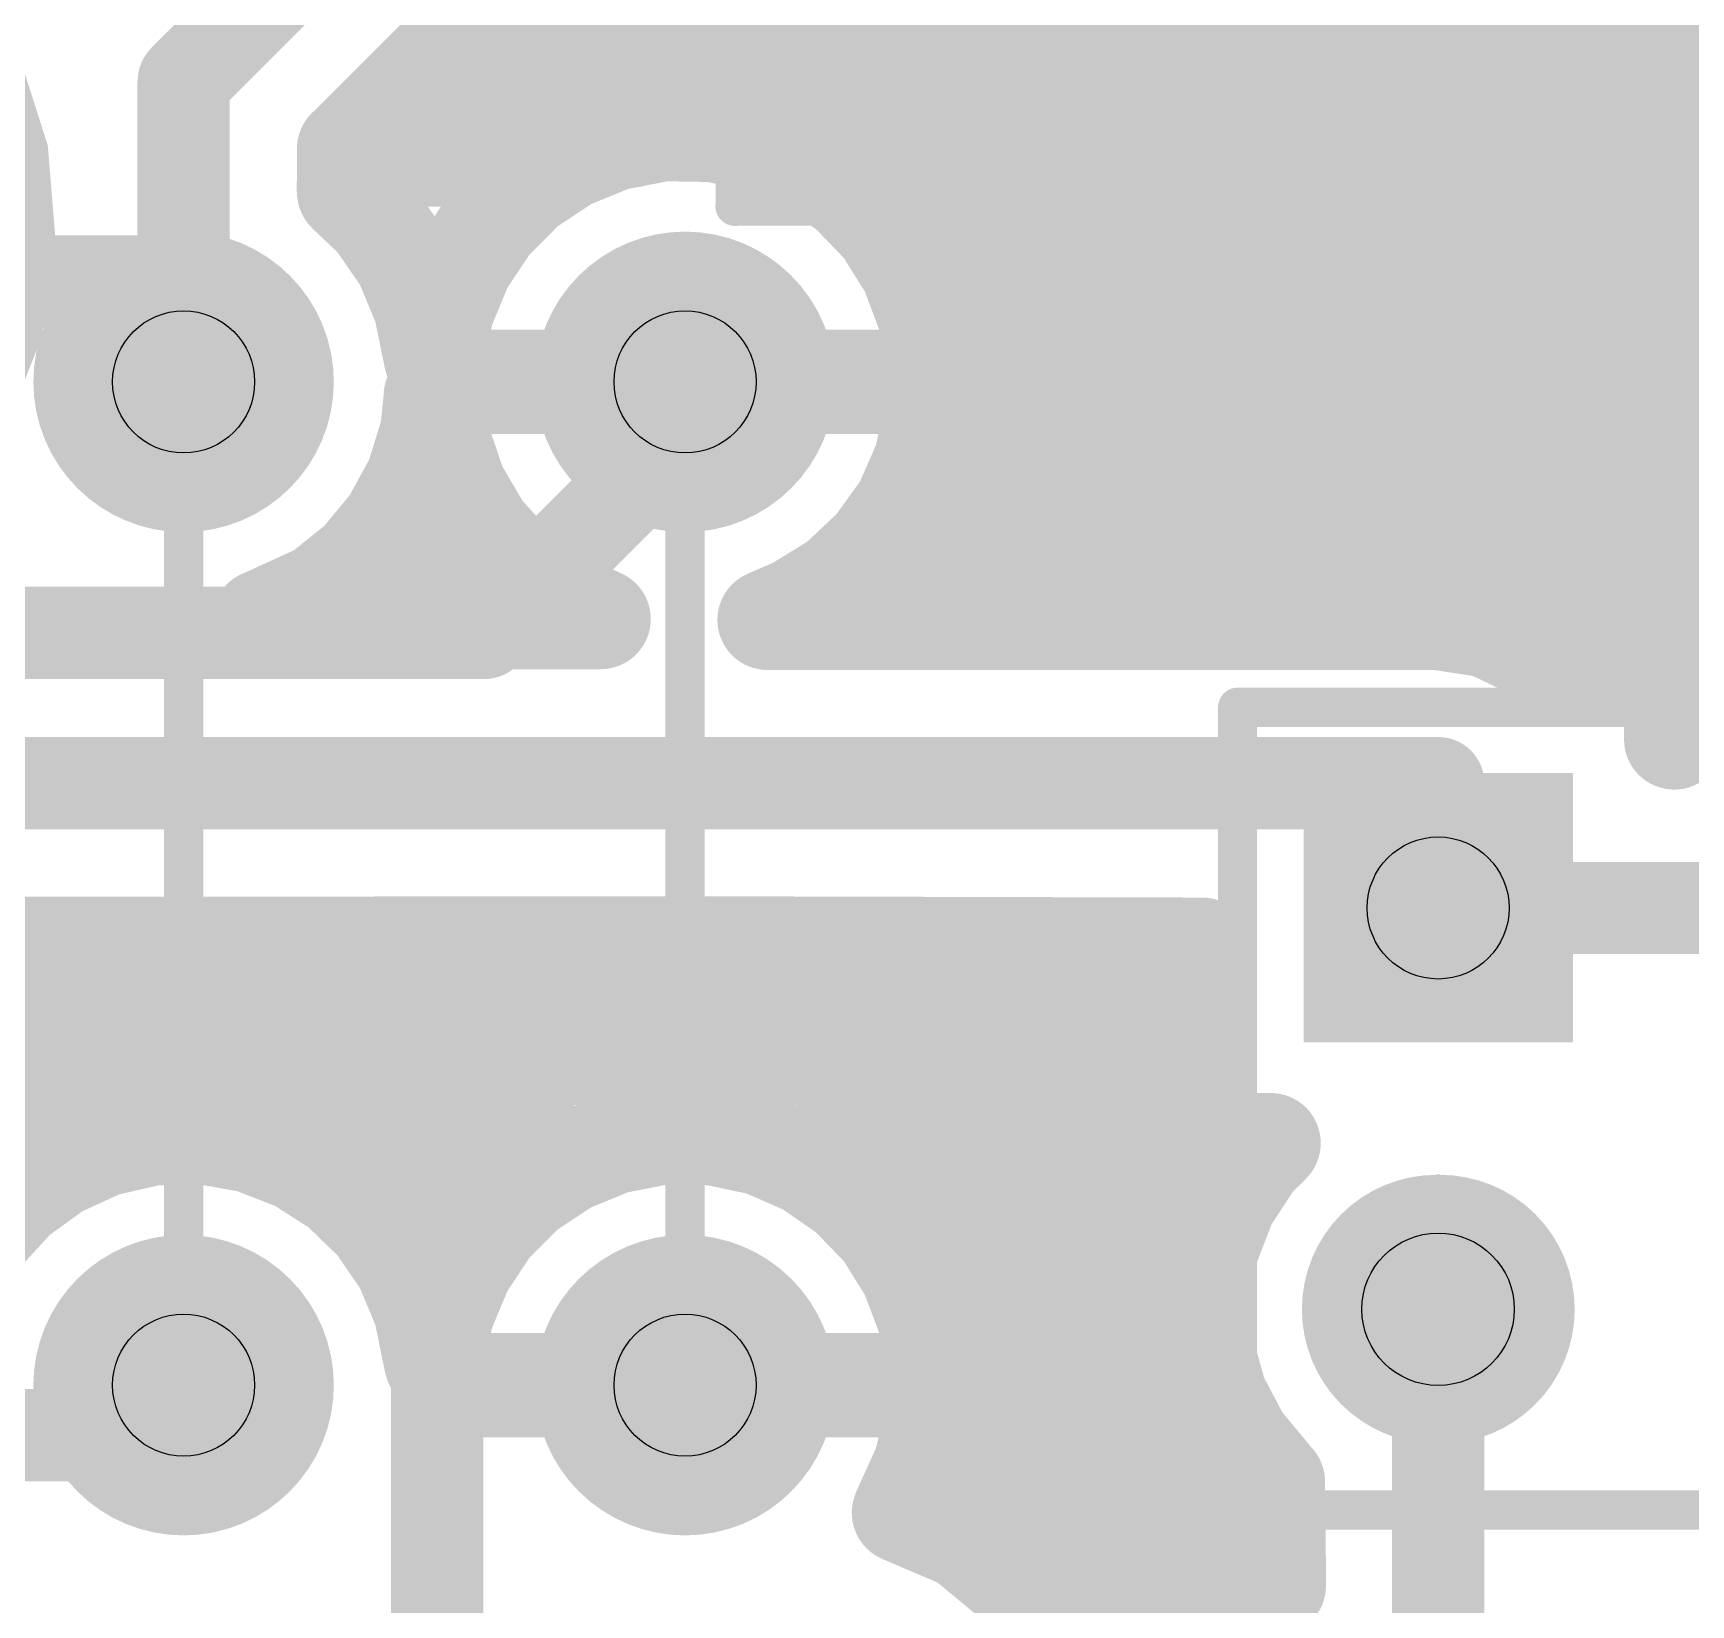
# Model space of a CAD drawing. Extents: x -0.29 to 2.65, y -0.09 to 2.49.
# Drawn here: x 1.25 to 1.6632, y 0.2827 to 0.6744 of the extents above; entities that cross this region are included whole.
import ezdxf

# ---------------------------------------------------------------- set-up
doc = ezdxf.new("R2010")
doc.units = 0
for name, color, linetype in [('Bottom', 6, 'CONTINUOUS'), ('Bottom_Mask', 10, 'CONTINUOUS'), ('Drill_Bottom', 8, 'CONTINUOUS'), ('Drill_Top', 7, 'CONTINUOUS'), ('Top', 5, 'CONTINUOUS'), ('Top_Mask', 3, 'CONTINUOUS'), ('Top_Silk', 2, 'CONTINUOUS')]:
    doc.layers.add(name, color=color, linetype=linetype)

msp = doc.modelspace()

# ---------------------------------------------------------------- linework, layer by layer
at = {"layer": 'Bottom', "linetype": 'CONTINUOUS'}
for points, const_width in [([(1.2875, 0.6625), (1.35, 0.725)], 0.023), ([(1.37, 0.6873), (1.3283, 0.6456)], 0.025), ([(1.3535, 0.6685), (1.9289, 0.6685)], 0.025), ([(1.2875, 0.6125), (1.2875, 0.6625)], 0.023), ([(1.3947, 0.6476), (1.407, 0.65)], 0.025), ([(1.407, 0.65), (1.4195, 0.6498)], 0.025), ([(1.4195, 0.6498), (1.4317, 0.6472)], 0.025), ([(1.3283, 0.6456), (1.3282, 0.6348)], 0.025), ([(1.3832, 0.6429), (1.3947, 0.6476)], 0.025), ([(1.4317, 0.6472), (1.4431, 0.6422)], 0.025), ([(1.3308, 0.6437), (1.3821, 0.6437)], 0.025), ([(1.3728, 0.636), (1.3832, 0.6429)], 0.025), ([(1.4429, 0.6437), (1.8735, 0.6437)], 0.025), ([(1.4431, 0.6422), (1.4533, 0.6351)], 0.025), ([(1.3282, 0.6348), (1.3354, 0.628)], 0.025), ([(1.364, 0.6272), (1.3728, 0.636)], 0.025), ([(1.4533, 0.6351), (1.462, 0.6261)], 0.025), ([(1.3354, 0.628), (1.3425, 0.6177)], 0.025), ([(1.3571, 0.6168), (1.364, 0.6272)], 0.025), ([(1.462, 0.6261), (1.4686, 0.6155)], 0.025), ([(1.3425, 0.6177), (1.3473, 0.6062)], 0.025), ([(1.3523, 0.6052), (1.3571, 0.6168)], 0.025), ([(1.4695, 0.6188), (1.8602, 0.6188)], 0.025), ([(1.2, 0.6125), (1.2875, 0.6125)], 0.023), ([(1.2875, 0.5875), (1.2875, 0.6125)], 0.023), ([(1.4686, 0.6155), (1.473, 0.6038)], 0.025), ([(1.3473, 0.6062), (1.35, 0.593)], 0.025), ([(1.35, 0.593), (1.3523, 0.6052)], 0.025), ([(1.473, 0.6038), (1.4751, 0.5915)], 0.025), ([(1.4751, 0.5915), (1.4748, 0.58)], 0.025), ([(1.4773, 0.5939), (1.8582, 0.5939)], 0.025), ([(1.3498, 0.5875), (1.4752, 0.5875)], 0.026), ([(1.3499, 0.584), (1.349, 0.5751)], 0.025), ([(1.4125, 0.575), (1.4125, 0.5875)], 0.023), ([(1.3515, 0.5731), (1.35, 0.5824)], 0.025), ([(1.4748, 0.58), (1.472, 0.5678)], 0.025), ([(1.349, 0.5751), (1.3453, 0.5632)], 0.025), ([(1.3555, 0.5613), (1.3515, 0.5731)], 0.025), ([(1.3625, 0.525), (1.4125, 0.575)], 0.023), ([(1.472, 0.5678), (1.467, 0.5564)], 0.025), ([(1.475, 0.5691), (1.8672, 0.5691)], 0.025), ([(1.3453, 0.5632), (1.3393, 0.5522)], 0.025), ([(1.3618, 0.5505), (1.3555, 0.5613)], 0.025), ([(1.467, 0.5564), (1.4597, 0.5463)], 0.025), ([(1.3393, 0.5522), (1.3313, 0.5426)], 0.025), ([(1.3702, 0.5412), (1.3618, 0.5505)], 0.025), ([(1.4597, 0.5463), (1.4506, 0.5377)], 0.025), ([(1.3313, 0.5426), (1.3216, 0.5348)], 0.025), ([(1.3355, 0.5442), (1.3645, 0.5442)], 0.025), ([(1.3801, 0.5338), (1.3702, 0.5412)], 0.025), ([(1.4605, 0.5442), (1.8973, 0.5442)], 0.025), ([(1.4506, 0.5377), (1.44, 0.5312)], 0.025), ([(1.3216, 0.5348), (1.3071, 0.5282)], 0.025), ([(1.3914, 0.5284), (1.3801, 0.5338)], 0.025), ([(1.44, 0.5312), (1.433, 0.5282)], 0.025), ([(1.3071, 0.5282), (1.3914, 0.5284)], 0.025), ([(1.433, 0.5282), (1.6002, 0.5282)], 0.025), ([(1.6002, 0.5282), (1.6126, 0.5263)], 0.025), ([(1.6126, 0.5263), (1.6228, 0.5214)], 0.025), ([(1.1875, 0.525), (1.3625, 0.525)], 0.023), ([(1.6228, 0.5214), (1.6301, 0.5152)], 0.025), ([(1.6281, 0.5193), (2.3102, 0.5193)], 0.025), ([(1.6301, 0.5152), (1.659, 0.5152)], 0.025), ([(1.659, 0.5152), (1.659, 0.4984)], 0.025), ([(1.6737, 0.5091), (1.6854, 0.5134)], 0.025), ([(1.6632, 0.5025), (1.6737, 0.5091)], 0.025), ([(1.659, 0.4984), (1.6632, 0.5025)], 0.025), ([(1.125, 0.4875), (1.6002, 0.4875)], 0.023), ([(1.6002, 0.4875), (1.6002, 0.4564)], 0.023), ([(1.7002, 0.4564), (1.6002, 0.4564)], 0.023), ([(1.6002, 0.4564), (1.6002, 0.4564)], 0.023), ([(1.4252, 0.4468), (1.1842, 0.4467)], 0.025), ([(1.5415, 0.4465), (1.4252, 0.4468)], 0.025), ([(1.5415, 0.3977), (1.5415, 0.4465)], 0.025), ([(1.1867, 0.4447), (1.5391, 0.4447)], 0.025), ([(1.0683, 0.4198), (1.5391, 0.4198)], 0.025), ([(1.325, 0.4125), (1.15, 0.4125)], 0.023), ([(1.3507, 0.3868), (1.325, 0.4125)], 0.023), ([(1.256, 0.3917), (1.2673, 0.3969)], 0.025), ([(1.2673, 0.3969), (1.2795, 0.3997)], 0.025), ([(1.2795, 0.3997), (1.292, 0.4001)], 0.025), ([(1.292, 0.4001), (1.3043, 0.3979)], 0.025), ([(1.3043, 0.3979), (1.3159, 0.3934)], 0.025), ([(1.3832, 0.3929), (1.3947, 0.3976)], 0.025), ([(1.3947, 0.3976), (1.407, 0.4)], 0.025), ([(1.407, 0.4), (1.4195, 0.3998)], 0.025), ([(1.4195, 0.3998), (1.4317, 0.3972)], 0.025), ([(1.4317, 0.3972), (1.4431, 0.3922)], 0.025), ([(1.5585, 0.3978), (1.5415, 0.3977)], 0.025), ([(1.5543, 0.3937), (1.5585, 0.3978)], 0.025), ([(1.0679, 0.395), (1.2598, 0.395)], 0.025), ([(1.3152, 0.395), (1.3848, 0.395)], 0.025), ([(1.3159, 0.3934), (1.3264, 0.3867)], 0.025), ([(1.3728, 0.386), (1.3832, 0.3929)], 0.025), ([(1.4402, 0.395), (1.5528, 0.395)], 0.025), ([(1.5475, 0.3833), (1.5543, 0.3937)], 0.025), ([(1.2459, 0.3844), (1.256, 0.3917)], 0.025), ([(1.4431, 0.3922), (1.4533, 0.3851)], 0.025), ([(1.2374, 0.3752), (1.2459, 0.3844)], 0.025), ([(1.3264, 0.3867), (1.3354, 0.378)], 0.025), ([(1.3507, 0.3375), (1.3507, 0.3868)], 0.023), ([(1.364, 0.3772), (1.3728, 0.386)], 0.025), ([(1.4533, 0.3851), (1.462, 0.3761)], 0.025), ([(1.543, 0.3716), (1.5475, 0.3833)], 0.025), ([(1.3354, 0.378), (1.3425, 0.3677)], 0.025), ([(1.3571, 0.3668), (1.364, 0.3772)], 0.025), ([(1.462, 0.3761), (1.4686, 0.3655)], 0.025), ([(1.3425, 0.3677), (1.3473, 0.3562)], 0.025), ([(1.3437, 0.3701), (1.3563, 0.3701)], 0.025), ([(1.4687, 0.3701), (1.5403, 0.3701)], 0.025), ([(1.5411, 0.3593), (1.543, 0.3716)], 0.025), ([(1.3523, 0.3552), (1.3571, 0.3668)], 0.025), ([(1.4686, 0.3655), (1.473, 0.3538)], 0.025), ([(1.3473, 0.3562), (1.35, 0.343)], 0.025), ([(1.5418, 0.3468), (1.5411, 0.3593)], 0.025), ([(1.6002, 0.3564), (1.6002, 0.2685)], 0.023), ([(1.35, 0.343), (1.3523, 0.3552)], 0.025), ([(1.473, 0.3538), (1.4751, 0.3415)], 0.025), ([(1.4773, 0.3452), (1.5395, 0.3452)], 0.025), ([(1.5451, 0.3348), (1.5418, 0.3468)], 0.025), ([(1.4751, 0.3415), (1.4748, 0.33)], 0.025), ([(1.2875, 0.325), (1.2875, 0.3375)], 0.023), ([(1.3498, 0.3375), (1.4752, 0.3375)], 0.026), ([(1.3507, 0.2189), (1.3507, 0.3375)], 0.023), ([(1.4125, 0.3375), (1.3507, 0.3375)], 0.023), ([(1.5509, 0.3238), (1.5451, 0.3348)], 0.025), ([(1.4748, 0.33), (1.472, 0.3178)], 0.025), ([(1.2125, 0.325), (1.2875, 0.325)], 0.023), ([(1.5595, 0.3134), (1.5509, 0.3238)], 0.025), ([(1.4754, 0.3204), (1.5508, 0.3204)], 0.025), ([(1.472, 0.3178), (1.4665, 0.3057)], 0.025), ([(1.5598, 0.2875), (1.5595, 0.3134)], 0.025), ([(1.4665, 0.3057), (1.482, 0.2991)], 0.025), ([(1.482, 0.2991), (1.4938, 0.2893)], 0.025), ([(1.489, 0.2955), (1.5571, 0.2955)], 0.025), ([(1.4938, 0.2893), (1.5, 0.2875)], 0.025), ([(1.5, 0.2875), (1.5598, 0.2875)], 0.025)]:
    msp.add_lwpolyline(points, dxfattribs=dict(at, const_width=const_width))
for points, const_width in [([(1.2818, 0.6625, 1), (1.2933, 0.6625, 1), (1.2818, 0.6625, 1)], 0.0115), ([(1.2818, 0.6625, 1), (1.2933, 0.6625, 1), (1.2818, 0.6625, 1)], 0.0115), ([(1.4007, 0.65, 1), (1.4132, 0.65, 1), (1.4007, 0.65, 1)], 0.0125), ([(1.4007, 0.65, 1), (1.4132, 0.65, 1), (1.4007, 0.65, 1)], 0.0125), ([(1.4132, 0.6498, 1), (1.4257, 0.6498, 1), (1.4132, 0.6498, 1)], 0.0125), ([(1.4132, 0.6498, 1), (1.4257, 0.6498, 1), (1.4132, 0.6498, 1)], 0.0125), ([(1.322, 0.6456, 1), (1.3345, 0.6456, 1), (1.322, 0.6456, 1)], 0.0125), ([(1.322, 0.6456, 1), (1.3345, 0.6456, 1), (1.322, 0.6456, 1)], 0.0125), ([(1.3885, 0.6476, 1), (1.401, 0.6476, 1), (1.3885, 0.6476, 1)], 0.0125), ([(1.3885, 0.6476, 1), (1.401, 0.6476, 1), (1.3885, 0.6476, 1)], 0.0125), ([(1.4254, 0.6472, 1), (1.4379, 0.6472, 1), (1.4254, 0.6472, 1)], 0.0125), ([(1.4254, 0.6472, 1), (1.4379, 0.6472, 1), (1.4254, 0.6472, 1)], 0.0125), ([(1.3769, 0.6429, 1), (1.3894, 0.6429, 1), (1.3769, 0.6429, 1)], 0.0125), ([(1.3769, 0.6429, 1), (1.3894, 0.6429, 1), (1.3769, 0.6429, 1)], 0.0125), ([(1.4369, 0.6422, 1), (1.4494, 0.6422, 1), (1.4369, 0.6422, 1)], 0.0125), ([(1.4369, 0.6422, 1), (1.4494, 0.6422, 1), (1.4369, 0.6422, 1)], 0.0125), ([(1.322, 0.6348, 1), (1.3345, 0.6348, 1), (1.322, 0.6348, 1)], 0.0125), ([(1.322, 0.6348, 1), (1.3345, 0.6348, 1), (1.322, 0.6348, 1)], 0.0125), ([(1.3665, 0.636, 1), (1.379, 0.636, 1), (1.3665, 0.636, 1)], 0.0125), ([(1.3665, 0.636, 1), (1.379, 0.636, 1), (1.3665, 0.636, 1)], 0.0125), ([(1.4471, 0.6351, 1), (1.4596, 0.6351, 1), (1.4471, 0.6351, 1)], 0.0125), ([(1.4471, 0.6351, 1), (1.4596, 0.6351, 1), (1.4471, 0.6351, 1)], 0.0125), ([(1.3291, 0.628, 1), (1.3416, 0.628, 1), (1.3291, 0.628, 1)], 0.0125), ([(1.3291, 0.628, 1), (1.3416, 0.628, 1), (1.3291, 0.628, 1)], 0.0125), ([(1.3577, 0.6272, 1), (1.3702, 0.6272, 1), (1.3577, 0.6272, 1)], 0.0125), ([(1.3577, 0.6272, 1), (1.3702, 0.6272, 1), (1.3577, 0.6272, 1)], 0.0125), ([(1.4557, 0.6261, 1), (1.4682, 0.6261, 1), (1.4557, 0.6261, 1)], 0.0125), ([(1.4557, 0.6261, 1), (1.4682, 0.6261, 1), (1.4557, 0.6261, 1)], 0.0125), ([(1.3362, 0.6177, 1), (1.3487, 0.6177, 1), (1.3362, 0.6177, 1)], 0.0125), ([(1.3362, 0.6177, 1), (1.3487, 0.6177, 1), (1.3362, 0.6177, 1)], 0.0125), ([(1.3508, 0.6168, 1), (1.3633, 0.6168, 1), (1.3508, 0.6168, 1)], 0.0125), ([(1.3508, 0.6168, 1), (1.3633, 0.6168, 1), (1.3508, 0.6168, 1)], 0.0125), ([(1.2818, 0.6125, 1), (1.2933, 0.6125, 1), (1.2818, 0.6125, 1)], 0.0115), ([(1.2818, 0.6125, 1), (1.2933, 0.6125, 1), (1.2818, 0.6125, 1)], 0.0115), ([(1.2818, 0.6125, 1), (1.2933, 0.6125, 1), (1.2818, 0.6125, 1)], 0.0115), ([(1.4624, 0.6155, 1), (1.4749, 0.6155, 1), (1.4624, 0.6155, 1)], 0.0125), ([(1.4624, 0.6155, 1), (1.4749, 0.6155, 1), (1.4624, 0.6155, 1)], 0.0125), ([(1.3042, 0.5875, 1), (1.2708, 0.5875, 1), (1.3042, 0.5875, 1)], 0.0335), ([(1.4292, 0.5875, 1), (1.3958, 0.5875, 1), (1.4292, 0.5875, 1)], 0.0335), ([(1.3411, 0.6062, 1), (1.3536, 0.6062, 1), (1.3411, 0.6062, 1)], 0.0125), ([(1.3411, 0.6062, 1), (1.3536, 0.6062, 1), (1.3411, 0.6062, 1)], 0.0125), ([(1.3461, 0.6052, 1), (1.3586, 0.6052, 1), (1.3461, 0.6052, 1)], 0.0125), ([(1.3461, 0.6052, 1), (1.3586, 0.6052, 1), (1.3461, 0.6052, 1)], 0.0125), ([(1.4668, 0.6038, 1), (1.4793, 0.6038, 1), (1.4668, 0.6038, 1)], 0.0125), ([(1.4668, 0.6038, 1), (1.4793, 0.6038, 1), (1.4668, 0.6038, 1)], 0.0125), ([(1.3438, 0.593, 1), (1.3563, 0.593, 1), (1.3438, 0.593, 1)], 0.0125), ([(1.3438, 0.593, 1), (1.3563, 0.593, 1), (1.3438, 0.593, 1)], 0.0125), ([(1.4688, 0.5915, 1), (1.4813, 0.5915, 1), (1.4688, 0.5915, 1)], 0.0125), ([(1.4688, 0.5915, 1), (1.4813, 0.5915, 1), (1.4688, 0.5915, 1)], 0.0125), ([(1.2818, 0.5875, 1), (1.2933, 0.5875, 1), (1.2818, 0.5875, 1)], 0.0115), ([(1.3436, 0.584, 1), (1.3561, 0.584, 1), (1.3436, 0.584, 1)], 0.0125), ([(1.4068, 0.5875, 1), (1.4183, 0.5875, 1), (1.4068, 0.5875, 1)], 0.0115), ([(1.3438, 0.5824, 1), (1.3563, 0.5824, 1), (1.3438, 0.5824, 1)], 0.0125), ([(1.4685, 0.58, 1), (1.481, 0.58, 1), (1.4685, 0.58, 1)], 0.0125), ([(1.4685, 0.58, 1), (1.481, 0.58, 1), (1.4685, 0.58, 1)], 0.0125), ([(1.3427, 0.5751, 1), (1.3552, 0.5751, 1), (1.3427, 0.5751, 1)], 0.0125), ([(1.3427, 0.5751, 1), (1.3552, 0.5751, 1), (1.3427, 0.5751, 1)], 0.0125), ([(1.3452, 0.5731, 1), (1.3577, 0.5731, 1), (1.3452, 0.5731, 1)], 0.0125), ([(1.3452, 0.5731, 1), (1.3577, 0.5731, 1), (1.3452, 0.5731, 1)], 0.0125), ([(1.4068, 0.575, 1), (1.4183, 0.575, 1), (1.4068, 0.575, 1)], 0.0115), ([(1.4068, 0.575, 1), (1.4183, 0.575, 1), (1.4068, 0.575, 1)], 0.0115), ([(1.4658, 0.5678, 1), (1.4783, 0.5678, 1), (1.4658, 0.5678, 1)], 0.0125), ([(1.4658, 0.5678, 1), (1.4783, 0.5678, 1), (1.4658, 0.5678, 1)], 0.0125), ([(1.339, 0.5632, 1), (1.3515, 0.5632, 1), (1.339, 0.5632, 1)], 0.0125), ([(1.339, 0.5632, 1), (1.3515, 0.5632, 1), (1.339, 0.5632, 1)], 0.0125), ([(1.3493, 0.5613, 1), (1.3618, 0.5613, 1), (1.3493, 0.5613, 1)], 0.0125), ([(1.3493, 0.5613, 1), (1.3618, 0.5613, 1), (1.3493, 0.5613, 1)], 0.0125), ([(1.4607, 0.5564, 1), (1.4732, 0.5564, 1), (1.4607, 0.5564, 1)], 0.0125), ([(1.4607, 0.5564, 1), (1.4732, 0.5564, 1), (1.4607, 0.5564, 1)], 0.0125), ([(1.3331, 0.5522, 1), (1.3456, 0.5522, 1), (1.3331, 0.5522, 1)], 0.0125), ([(1.3331, 0.5522, 1), (1.3456, 0.5522, 1), (1.3331, 0.5522, 1)], 0.0125), ([(1.3556, 0.5505, 1), (1.3681, 0.5505, 1), (1.3556, 0.5505, 1)], 0.0125), ([(1.3556, 0.5505, 1), (1.3681, 0.5505, 1), (1.3556, 0.5505, 1)], 0.0125), ([(1.4535, 0.5463, 1), (1.466, 0.5463, 1), (1.4535, 0.5463, 1)], 0.0125), ([(1.4535, 0.5463, 1), (1.466, 0.5463, 1), (1.4535, 0.5463, 1)], 0.0125), ([(1.3251, 0.5426, 1), (1.3376, 0.5426, 1), (1.3251, 0.5426, 1)], 0.0125), ([(1.3251, 0.5426, 1), (1.3376, 0.5426, 1), (1.3251, 0.5426, 1)], 0.0125), ([(1.3639, 0.5412, 1), (1.3764, 0.5412, 1), (1.3639, 0.5412, 1)], 0.0125), ([(1.3639, 0.5412, 1), (1.3764, 0.5412, 1), (1.3639, 0.5412, 1)], 0.0125), ([(1.4444, 0.5377, 1), (1.4569, 0.5377, 1), (1.4444, 0.5377, 1)], 0.0125), ([(1.4444, 0.5377, 1), (1.4569, 0.5377, 1), (1.4444, 0.5377, 1)], 0.0125), ([(1.3153, 0.5348, 1), (1.3278, 0.5348, 1), (1.3153, 0.5348, 1)], 0.0125), ([(1.3153, 0.5348, 1), (1.3278, 0.5348, 1), (1.3153, 0.5348, 1)], 0.0125), ([(1.3739, 0.5338, 1), (1.3864, 0.5338, 1), (1.3739, 0.5338, 1)], 0.0125), ([(1.3739, 0.5338, 1), (1.3864, 0.5338, 1), (1.3739, 0.5338, 1)], 0.0125), ([(1.4338, 0.5312, 1), (1.4463, 0.5312, 1), (1.4338, 0.5312, 1)], 0.0125), ([(1.4338, 0.5312, 1), (1.4463, 0.5312, 1), (1.4338, 0.5312, 1)], 0.0125), ([(1.3008, 0.5282, 1), (1.3133, 0.5282, 1), (1.3008, 0.5282, 1)], 0.0125), ([(1.3008, 0.5282, 1), (1.3133, 0.5282, 1), (1.3008, 0.5282, 1)], 0.0125), ([(1.3852, 0.5284, 1), (1.3977, 0.5284, 1), (1.3852, 0.5284, 1)], 0.0125), ([(1.3852, 0.5284, 1), (1.3977, 0.5284, 1), (1.3852, 0.5284, 1)], 0.0125), ([(1.4268, 0.5282, 1), (1.4393, 0.5282, 1), (1.4268, 0.5282, 1)], 0.0125), ([(1.4268, 0.5282, 1), (1.4393, 0.5282, 1), (1.4268, 0.5282, 1)], 0.0125), ([(1.594, 0.5282, 1), (1.6065, 0.5282, 1), (1.594, 0.5282, 1)], 0.0125), ([(1.594, 0.5282, 1), (1.6065, 0.5282, 1), (1.594, 0.5282, 1)], 0.0125), ([(1.6063, 0.5263, 1), (1.6188, 0.5263, 1), (1.6063, 0.5263, 1)], 0.0125), ([(1.6063, 0.5263, 1), (1.6188, 0.5263, 1), (1.6063, 0.5263, 1)], 0.0125), ([(1.3567, 0.525, 1), (1.3683, 0.525, 1), (1.3567, 0.525, 1)], 0.0115), ([(1.3567, 0.525, 1), (1.3683, 0.525, 1), (1.3567, 0.525, 1)], 0.0115), ([(1.6165, 0.5214, 1), (1.629, 0.5214, 1), (1.6165, 0.5214, 1)], 0.0125), ([(1.6165, 0.5214, 1), (1.629, 0.5214, 1), (1.6165, 0.5214, 1)], 0.0125), ([(1.6239, 0.5152, 1), (1.6364, 0.5152, 1), (1.6239, 0.5152, 1)], 0.0125), ([(1.6239, 0.5152, 1), (1.6364, 0.5152, 1), (1.6239, 0.5152, 1)], 0.0125), ([(1.6528, 0.5152, 1), (1.6653, 0.5152, 1), (1.6528, 0.5152, 1)], 0.0125), ([(1.6528, 0.5152, 1), (1.6653, 0.5152, 1), (1.6528, 0.5152, 1)], 0.0125), ([(1.6675, 0.5091, 1), (1.68, 0.5091, 1), (1.6675, 0.5091, 1)], 0.0125), ([(1.6675, 0.5091, 1), (1.68, 0.5091, 1), (1.6675, 0.5091, 1)], 0.0125), ([(1.657, 0.5025, 1), (1.6695, 0.5025, 1), (1.657, 0.5025, 1)], 0.0125), ([(1.657, 0.5025, 1), (1.6695, 0.5025, 1), (1.657, 0.5025, 1)], 0.0125), ([(1.6528, 0.4984, 1), (1.6653, 0.4984, 1), (1.6528, 0.4984, 1)], 0.0125), ([(1.6528, 0.4984, 1), (1.6653, 0.4984, 1), (1.6528, 0.4984, 1)], 0.0125), ([(1.5945, 0.4875, 1), (1.606, 0.4875, 1), (1.5945, 0.4875, 1)], 0.0115), ([(1.5945, 0.4875, 1), (1.606, 0.4875, 1), (1.5945, 0.4875, 1)], 0.0115), ([(1.5945, 0.4564, 1), (1.606, 0.4564, 1), (1.5945, 0.4564, 1)], 0.0115), ([(1.5945, 0.4564, 1), (1.606, 0.4564, 1), (1.5945, 0.4564, 1)], 0.0115), ([(1.5945, 0.4564, 1), (1.606, 0.4564, 1), (1.5945, 0.4564, 1)], 0.0115), ([(1.419, 0.4468, 1), (1.4315, 0.4468, 1), (1.419, 0.4468, 1)], 0.0125), ([(1.419, 0.4468, 1), (1.4315, 0.4468, 1), (1.419, 0.4468, 1)], 0.0125), ([(1.5352, 0.4465, 1), (1.5477, 0.4465, 1), (1.5352, 0.4465, 1)], 0.0125), ([(1.5352, 0.4465, 1), (1.5477, 0.4465, 1), (1.5352, 0.4465, 1)], 0.0125), ([(1.3193, 0.4125, 1), (1.3308, 0.4125, 1), (1.3193, 0.4125, 1)], 0.0115), ([(1.3193, 0.4125, 1), (1.3308, 0.4125, 1), (1.3193, 0.4125, 1)], 0.0115), ([(1.2611, 0.3969, 1), (1.2736, 0.3969, 1), (1.2611, 0.3969, 1)], 0.0125), ([(1.2611, 0.3969, 1), (1.2736, 0.3969, 1), (1.2611, 0.3969, 1)], 0.0125), ([(1.2732, 0.3997, 1), (1.2857, 0.3997, 1), (1.2732, 0.3997, 1)], 0.0125), ([(1.2732, 0.3997, 1), (1.2857, 0.3997, 1), (1.2732, 0.3997, 1)], 0.0125), ([(1.2857, 0.4001, 1), (1.2982, 0.4001, 1), (1.2857, 0.4001, 1)], 0.0125), ([(1.2857, 0.4001, 1), (1.2982, 0.4001, 1), (1.2857, 0.4001, 1)], 0.0125), ([(1.298, 0.3979, 1), (1.3105, 0.3979, 1), (1.298, 0.3979, 1)], 0.0125), ([(1.298, 0.3979, 1), (1.3105, 0.3979, 1), (1.298, 0.3979, 1)], 0.0125), ([(1.3885, 0.3976, 1), (1.401, 0.3976, 1), (1.3885, 0.3976, 1)], 0.0125), ([(1.3885, 0.3976, 1), (1.401, 0.3976, 1), (1.3885, 0.3976, 1)], 0.0125), ([(1.4007, 0.4, 1), (1.4132, 0.4, 1), (1.4007, 0.4, 1)], 0.0125), ([(1.4007, 0.4, 1), (1.4132, 0.4, 1), (1.4007, 0.4, 1)], 0.0125), ([(1.4132, 0.3998, 1), (1.4257, 0.3998, 1), (1.4132, 0.3998, 1)], 0.0125), ([(1.4132, 0.3998, 1), (1.4257, 0.3998, 1), (1.4132, 0.3998, 1)], 0.0125), ([(1.4254, 0.3972, 1), (1.4379, 0.3972, 1), (1.4254, 0.3972, 1)], 0.0125), ([(1.4254, 0.3972, 1), (1.4379, 0.3972, 1), (1.4254, 0.3972, 1)], 0.0125), ([(1.5352, 0.3977, 1), (1.5477, 0.3977, 1), (1.5352, 0.3977, 1)], 0.0125), ([(1.5352, 0.3977, 1), (1.5477, 0.3977, 1), (1.5352, 0.3977, 1)], 0.0125), ([(1.5522, 0.3978, 1), (1.5647, 0.3978, 1), (1.5522, 0.3978, 1)], 0.0125), ([(1.5522, 0.3978, 1), (1.5647, 0.3978, 1), (1.5522, 0.3978, 1)], 0.0125), ([(1.3097, 0.3934, 1), (1.3222, 0.3934, 1), (1.3097, 0.3934, 1)], 0.0125), ([(1.3097, 0.3934, 1), (1.3222, 0.3934, 1), (1.3097, 0.3934, 1)], 0.0125), ([(1.3769, 0.3929, 1), (1.3894, 0.3929, 1), (1.3769, 0.3929, 1)], 0.0125), ([(1.3769, 0.3929, 1), (1.3894, 0.3929, 1), (1.3769, 0.3929, 1)], 0.0125), ([(1.5481, 0.3937, 1), (1.5606, 0.3937, 1), (1.5481, 0.3937, 1)], 0.0125), ([(1.5481, 0.3937, 1), (1.5606, 0.3937, 1), (1.5481, 0.3937, 1)], 0.0125), ([(1.2497, 0.3917, 1), (1.2622, 0.3917, 1), (1.2497, 0.3917, 1)], 0.0125), ([(1.2497, 0.3917, 1), (1.2622, 0.3917, 1), (1.2497, 0.3917, 1)], 0.0125), ([(1.4369, 0.3922, 1), (1.4494, 0.3922, 1), (1.4369, 0.3922, 1)], 0.0125), ([(1.4369, 0.3922, 1), (1.4494, 0.3922, 1), (1.4369, 0.3922, 1)], 0.0125), ([(1.2396, 0.3844, 1), (1.2521, 0.3844, 1), (1.2396, 0.3844, 1)], 0.0125), ([(1.2396, 0.3844, 1), (1.2521, 0.3844, 1), (1.2396, 0.3844, 1)], 0.0125), ([(1.3202, 0.3867, 1), (1.3327, 0.3867, 1), (1.3202, 0.3867, 1)], 0.0125), ([(1.3202, 0.3867, 1), (1.3327, 0.3867, 1), (1.3202, 0.3867, 1)], 0.0125), ([(1.3449, 0.3868, 1), (1.3564, 0.3868, 1), (1.3449, 0.3868, 1)], 0.0115), ([(1.3449, 0.3868, 1), (1.3564, 0.3868, 1), (1.3449, 0.3868, 1)], 0.0115), ([(1.3665, 0.386, 1), (1.379, 0.386, 1), (1.3665, 0.386, 1)], 0.0125), ([(1.3665, 0.386, 1), (1.379, 0.386, 1), (1.3665, 0.386, 1)], 0.0125), ([(1.4471, 0.3851, 1), (1.4596, 0.3851, 1), (1.4471, 0.3851, 1)], 0.0125), ([(1.4471, 0.3851, 1), (1.4596, 0.3851, 1), (1.4471, 0.3851, 1)], 0.0125), ([(1.5412, 0.3833, 1), (1.5537, 0.3833, 1), (1.5412, 0.3833, 1)], 0.0125), ([(1.5412, 0.3833, 1), (1.5537, 0.3833, 1), (1.5412, 0.3833, 1)], 0.0125), ([(1.3291, 0.378, 1), (1.3416, 0.378, 1), (1.3291, 0.378, 1)], 0.0125), ([(1.3291, 0.378, 1), (1.3416, 0.378, 1), (1.3291, 0.378, 1)], 0.0125), ([(1.3577, 0.3772, 1), (1.3702, 0.3772, 1), (1.3577, 0.3772, 1)], 0.0125), ([(1.3577, 0.3772, 1), (1.3702, 0.3772, 1), (1.3577, 0.3772, 1)], 0.0125), ([(1.4557, 0.3761, 1), (1.4682, 0.3761, 1), (1.4557, 0.3761, 1)], 0.0125), ([(1.4557, 0.3761, 1), (1.4682, 0.3761, 1), (1.4557, 0.3761, 1)], 0.0125), ([(1.6145, 0.3564, 1), (1.585, 0.3564, 1), (1.6145, 0.3564, 1)], 0.0295), ([(1.6155, 0.3564, 1), (1.586, 0.3564, 1), (1.6155, 0.3564, 1)], 0.0295), ([(1.3362, 0.3677, 1), (1.3487, 0.3677, 1), (1.3362, 0.3677, 1)], 0.0125), ([(1.3362, 0.3677, 1), (1.3487, 0.3677, 1), (1.3362, 0.3677, 1)], 0.0125), ([(1.5367, 0.3716, 1), (1.5492, 0.3716, 1), (1.5367, 0.3716, 1)], 0.0125), ([(1.5367, 0.3716, 1), (1.5492, 0.3716, 1), (1.5367, 0.3716, 1)], 0.0125), ([(1.3508, 0.3668, 1), (1.3633, 0.3668, 1), (1.3508, 0.3668, 1)], 0.0125), ([(1.3508, 0.3668, 1), (1.3633, 0.3668, 1), (1.3508, 0.3668, 1)], 0.0125), ([(1.4624, 0.3655, 1), (1.4749, 0.3655, 1), (1.4624, 0.3655, 1)], 0.0125), ([(1.4624, 0.3655, 1), (1.4749, 0.3655, 1), (1.4624, 0.3655, 1)], 0.0125), ([(1.3042, 0.3375, 1), (1.2708, 0.3375, 1), (1.3042, 0.3375, 1)], 0.0335), ([(1.3411, 0.3562, 1), (1.3536, 0.3562, 1), (1.3411, 0.3562, 1)], 0.0125), ([(1.3411, 0.3562, 1), (1.3536, 0.3562, 1), (1.3411, 0.3562, 1)], 0.0125), ([(1.4292, 0.3375, 1), (1.3958, 0.3375, 1), (1.4292, 0.3375, 1)], 0.0335), ([(1.5348, 0.3593, 1), (1.5473, 0.3593, 1), (1.5348, 0.3593, 1)], 0.0125), ([(1.5348, 0.3593, 1), (1.5473, 0.3593, 1), (1.5348, 0.3593, 1)], 0.0125), ([(1.5945, 0.3564, 1), (1.606, 0.3564, 1), (1.5945, 0.3564, 1)], 0.0115), ([(1.3461, 0.3552, 1), (1.3586, 0.3552, 1), (1.3461, 0.3552, 1)], 0.0125), ([(1.3461, 0.3552, 1), (1.3586, 0.3552, 1), (1.3461, 0.3552, 1)], 0.0125), ([(1.4668, 0.3538, 1), (1.4793, 0.3538, 1), (1.4668, 0.3538, 1)], 0.0125), ([(1.4668, 0.3538, 1), (1.4793, 0.3538, 1), (1.4668, 0.3538, 1)], 0.0125), ([(1.3438, 0.343, 1), (1.3563, 0.343, 1), (1.3438, 0.343, 1)], 0.0125), ([(1.3438, 0.343, 1), (1.3563, 0.343, 1), (1.3438, 0.343, 1)], 0.0125), ([(1.5355, 0.3468, 1), (1.548, 0.3468, 1), (1.5355, 0.3468, 1)], 0.0125), ([(1.5355, 0.3468, 1), (1.548, 0.3468, 1), (1.5355, 0.3468, 1)], 0.0125), ([(1.4688, 0.3415, 1), (1.4813, 0.3415, 1), (1.4688, 0.3415, 1)], 0.0125), ([(1.4688, 0.3415, 1), (1.4813, 0.3415, 1), (1.4688, 0.3415, 1)], 0.0125), ([(1.2818, 0.3375, 1), (1.2933, 0.3375, 1), (1.2818, 0.3375, 1)], 0.0115), ([(1.3449, 0.3375, 1), (1.3564, 0.3375, 1), (1.3449, 0.3375, 1)], 0.0115), ([(1.3449, 0.3375, 1), (1.3564, 0.3375, 1), (1.3449, 0.3375, 1)], 0.0115), ([(1.3449, 0.3375, 1), (1.3564, 0.3375, 1), (1.3449, 0.3375, 1)], 0.0115), ([(1.4068, 0.3375, 1), (1.4183, 0.3375, 1), (1.4068, 0.3375, 1)], 0.0115), ([(1.5389, 0.3348, 1), (1.5514, 0.3348, 1), (1.5389, 0.3348, 1)], 0.0125), ([(1.5389, 0.3348, 1), (1.5514, 0.3348, 1), (1.5389, 0.3348, 1)], 0.0125), ([(1.4685, 0.33, 1), (1.481, 0.33, 1), (1.4685, 0.33, 1)], 0.0125), ([(1.4685, 0.33, 1), (1.481, 0.33, 1), (1.4685, 0.33, 1)], 0.0125), ([(1.2818, 0.325, 1), (1.2933, 0.325, 1), (1.2818, 0.325, 1)], 0.0115), ([(1.2818, 0.325, 1), (1.2933, 0.325, 1), (1.2818, 0.325, 1)], 0.0115), ([(1.5447, 0.3238, 1), (1.5572, 0.3238, 1), (1.5447, 0.3238, 1)], 0.0125), ([(1.5447, 0.3238, 1), (1.5572, 0.3238, 1), (1.5447, 0.3238, 1)], 0.0125), ([(1.4658, 0.3178, 1), (1.4783, 0.3178, 1), (1.4658, 0.3178, 1)], 0.0125), ([(1.4658, 0.3178, 1), (1.4783, 0.3178, 1), (1.4658, 0.3178, 1)], 0.0125), ([(1.5533, 0.3134, 1), (1.5658, 0.3134, 1), (1.5533, 0.3134, 1)], 0.0125), ([(1.5533, 0.3134, 1), (1.5658, 0.3134, 1), (1.5533, 0.3134, 1)], 0.0125), ([(1.4603, 0.3057, 1), (1.4728, 0.3057, 1), (1.4603, 0.3057, 1)], 0.0125), ([(1.4603, 0.3057, 1), (1.4728, 0.3057, 1), (1.4603, 0.3057, 1)], 0.0125), ([(1.4757, 0.2991, 1), (1.4882, 0.2991, 1), (1.4757, 0.2991, 1)], 0.0125), ([(1.4757, 0.2991, 1), (1.4882, 0.2991, 1), (1.4757, 0.2991, 1)], 0.0125), ([(1.4875, 0.2893, 1), (1.5, 0.2893, 1), (1.4875, 0.2893, 1)], 0.0125), ([(1.4875, 0.2893, 1), (1.5, 0.2893, 1), (1.4875, 0.2893, 1)], 0.0125), ([(1.4938, 0.2875, 1), (1.5063, 0.2875, 1), (1.4938, 0.2875, 1)], 0.0125), ([(1.4938, 0.2875, 1), (1.5063, 0.2875, 1), (1.4938, 0.2875, 1)], 0.0125), ([(1.5535, 0.2875, 1), (1.566, 0.2875, 1), (1.5535, 0.2875, 1)], 0.0125), ([(1.5535, 0.2875, 1), (1.566, 0.2875, 1), (1.5535, 0.2875, 1)], 0.0125)]:
    msp.add_lwpolyline(points, format="xyb", dxfattribs=dict(at, const_width=const_width))
at = {"layer": 'Bottom'}
for points in [[(1.5707, 0.486), (1.6298, 0.486), (1.5707, 0.4269), (1.6298, 0.4269)], [(1.5998, 0.386), (1.6007, 0.386), (1.5998, 0.3269), (1.6007, 0.3269)]]:
    msp.add_solid(points, dxfattribs=at)
at = {"layer": 'Bottom_Mask', "linetype": 'CONTINUOUS'}
for points, const_width in [([(1.3062, 0.5875, 1), (1.2688, 0.5875, 1), (1.3062, 0.5875, 1)], 0.0375), ([(1.2688, 0.5875, 1), (1.3062, 0.5875, 1), (1.2688, 0.5875, 1)], 0.0375), ([(1.4312, 0.5875, 1), (1.3938, 0.5875, 1), (1.4312, 0.5875, 1)], 0.0375), ([(1.3938, 0.5875, 1), (1.4312, 0.5875, 1), (1.3938, 0.5875, 1)], 0.0375), ([(1.6165, 0.3564, 1), (1.583, 0.3564, 1), (1.6165, 0.3564, 1)], 0.0335), ([(1.584, 0.3564, 1), (1.6175, 0.3564, 1), (1.584, 0.3564, 1)], 0.0335), ([(1.3062, 0.3375, 1), (1.2688, 0.3375, 1), (1.3062, 0.3375, 1)], 0.0375), ([(1.2688, 0.3375, 1), (1.3062, 0.3375, 1), (1.2688, 0.3375, 1)], 0.0375), ([(1.4312, 0.3375, 1), (1.3938, 0.3375, 1), (1.4312, 0.3375, 1)], 0.0375), ([(1.3938, 0.3375, 1), (1.4312, 0.3375, 1), (1.3938, 0.3375, 1)], 0.0375)]:
    msp.add_lwpolyline(points, format="xyb", dxfattribs=dict(at, const_width=const_width))
at = {"layer": 'Bottom_Mask'}
for points in [[(1.5667, 0.49), (1.6338, 0.49), (1.5667, 0.4229), (1.6338, 0.4229)], [(1.5998, 0.39), (1.6007, 0.39), (1.5998, 0.3229), (1.6007, 0.3229)]]:
    msp.add_solid(points, dxfattribs=at)
at = {"layer": 'Drill_Bottom'}
for centre, radius in [((1.2875, 0.5875), 0.0177), ((1.4125, 0.5875), 0.0177), ((1.6002, 0.4564), 0.0177), ((1.6002, 0.3564), 0.019), ((1.2875, 0.3375), 0.0177), ((1.4125, 0.3375), 0.0177)]:
    msp.add_circle(centre, radius, dxfattribs=at)
at = {"layer": 'Drill_Top'}
for centre, radius in [((1.2875, 0.5875), 0.0177), ((1.4125, 0.5875), 0.0177), ((1.6002, 0.4564), 0.0177), ((1.6002, 0.3564), 0.019), ((1.2875, 0.3375), 0.0177), ((1.4125, 0.3375), 0.0177)]:
    msp.add_circle(centre, radius, dxfattribs=at)
at = {"layer": 'Top', "linetype": 'CONTINUOUS'}
for points, const_width in [([(1.3042, 0.5875, 1), (1.2708, 0.5875, 1), (1.3042, 0.5875, 1)], 0.0335), ([(1.4292, 0.5875, 1), (1.3958, 0.5875, 1), (1.4292, 0.5875, 1)], 0.0335), ([(1.6145, 0.3564, 1), (1.585, 0.3564, 1), (1.6145, 0.3564, 1)], 0.0295), ([(1.6155, 0.3564, 1), (1.586, 0.3564, 1), (1.6155, 0.3564, 1)], 0.0295), ([(1.3042, 0.3375, 1), (1.2708, 0.3375, 1), (1.3042, 0.3375, 1)], 0.0335), ([(1.4292, 0.3375, 1), (1.3958, 0.3375, 1), (1.4292, 0.3375, 1)], 0.0335)]:
    msp.add_lwpolyline(points, format="xyb", dxfattribs=dict(at, const_width=const_width))
at = {"layer": 'Top'}
for points in [[(1.5707, 0.486), (1.6298, 0.486), (1.5707, 0.4269), (1.6298, 0.4269)], [(1.5998, 0.386), (1.6007, 0.386), (1.5998, 0.3269), (1.6007, 0.3269)]]:
    msp.add_solid(points, dxfattribs=at)
at = {"layer": 'Top_Mask', "linetype": 'CONTINUOUS'}
for points, const_width in [([(1.3062, 0.5875, 1), (1.2688, 0.5875, 1), (1.3062, 0.5875, 1)], 0.0375), ([(1.2688, 0.5875, 1), (1.3062, 0.5875, 1), (1.2688, 0.5875, 1)], 0.0375), ([(1.4312, 0.5875, 1), (1.3938, 0.5875, 1), (1.4312, 0.5875, 1)], 0.0375), ([(1.3938, 0.5875, 1), (1.4312, 0.5875, 1), (1.3938, 0.5875, 1)], 0.0375), ([(1.6165, 0.3564, 1), (1.583, 0.3564, 1), (1.6165, 0.3564, 1)], 0.0335), ([(1.584, 0.3564, 1), (1.6175, 0.3564, 1), (1.584, 0.3564, 1)], 0.0335), ([(1.3062, 0.3375, 1), (1.2688, 0.3375, 1), (1.3062, 0.3375, 1)], 0.0375), ([(1.2688, 0.3375, 1), (1.3062, 0.3375, 1), (1.2688, 0.3375, 1)], 0.0375), ([(1.4312, 0.3375, 1), (1.3938, 0.3375, 1), (1.4312, 0.3375, 1)], 0.0375), ([(1.3938, 0.3375, 1), (1.4312, 0.3375, 1), (1.3938, 0.3375, 1)], 0.0375)]:
    msp.add_lwpolyline(points, format="xyb", dxfattribs=dict(at, const_width=const_width))
at = {"layer": 'Top_Mask'}
for points in [[(1.5667, 0.49), (1.6338, 0.49), (1.5667, 0.4229), (1.6338, 0.4229)], [(1.5998, 0.39), (1.6007, 0.39), (1.5998, 0.3229), (1.6007, 0.3229)]]:
    msp.add_solid(points, dxfattribs=at)
at = {"layer": 'Top_Silk', "linetype": 'CONTINUOUS'}
for points, const_width in [([(1.425, 0.8313), (1.425, 0.6313)], 0.0098), ([(1.2256, 0.5594), (1.2388, 0.5783), (1.2473, 0.5997), (1.2507, 0.6225), (1.2488, 0.6455), (1.2418, 0.6674), (1.23, 0.6872), (1.214, 0.7038), (1.1946, 0.7163), (1.1729, 0.724), (1.15, 0.7267), (1.1271, 0.724), (1.1054, 0.7163), (1.086, 0.7038), (1.07, 0.6872), (1.0582, 0.6674), (1.0512, 0.6455), (1.0493, 0.6225), (1.0527, 0.5997), (1.0612, 0.5783), (1.0744, 0.5594)], 0.0098), ([(1.425, 0.6313), (1.775, 0.6313)], 0.0098), ([(1.2875, 0.343), (1.2875, 0.582)], 0.0098), ([(1.4125, 0.343), (1.4125, 0.582)], 0.0098), ([(1.5097, 0.5282), (1.4905, 0.5785), (1.4714, 0.5282)], 0.0077), ([(1.5251, 0.5785), (1.5251, 0.5282), (1.5419, 0.5282), (1.549, 0.5307), (1.5538, 0.5354), (1.5562, 0.5402), (1.5586, 0.5474), (1.5586, 0.5593), (1.5562, 0.5665), (1.5538, 0.5713), (1.549, 0.5761), (1.5419, 0.5785), (1.5251, 0.5785)], 0.0077), ([(1.6099, 0.5665), (1.6075, 0.5713), (1.6027, 0.5761), (1.598, 0.5785), (1.5884, 0.5785), (1.5836, 0.5761), (1.5788, 0.5713), (1.5764, 0.5665), (1.574, 0.5593), (1.574, 0.5474), (1.5764, 0.5402), (1.5788, 0.5354), (1.5836, 0.5307), (1.5884, 0.5282), (1.598, 0.5282), (1.6027, 0.5307), (1.6075, 0.5354), (1.6099, 0.5402)], 0.0077), ([(1.4786, 0.545), (1.5025, 0.545)], 0.0077), ([(1.5502, 0.5064), (2.1502, 0.5064)], 0.0098), ([(1.5502, 0.5064), (1.5502, 0.3064)], 0.0098), ([(1.5502, 0.3064), (2.1502, 0.3064)], 0.0098)]:
    msp.add_lwpolyline(points, dxfattribs=dict(at, const_width=const_width))
for points, const_width in [([(1.4225, 0.6313, 1), (1.4275, 0.6313, 1), (1.4225, 0.6313, 1)], 0.0049), ([(1.4225, 0.6313, 1), (1.4275, 0.6313, 1), (1.4225, 0.6313, 1)], 0.0049), ([(1.285, 0.582, 1), (1.29, 0.582, 1), (1.285, 0.582, 1)], 0.0049), ([(1.41, 0.582, 1), (1.415, 0.582, 1), (1.41, 0.582, 1)], 0.0049), ([(1.5232, 0.5785, 1), (1.527, 0.5785, 1), (1.5232, 0.5785, 1)], 0.0039), ([(1.608, 0.5665, 1), (1.6118, 0.5665, 1), (1.608, 0.5665, 1)], 0.0039), ([(1.4766, 0.545, 1), (1.4805, 0.545, 1), (1.4766, 0.545, 1)], 0.0039), ([(1.5006, 0.545, 1), (1.5044, 0.545, 1), (1.5006, 0.545, 1)], 0.0039), ([(1.608, 0.5402, 1), (1.6118, 0.5402, 1), (1.608, 0.5402, 1)], 0.0039), ([(1.4694, 0.5282, 1), (1.4733, 0.5282, 1), (1.4694, 0.5282, 1)], 0.0039), ([(1.5077, 0.5282, 1), (1.5116, 0.5282, 1), (1.5077, 0.5282, 1)], 0.0039), ([(1.5478, 0.5064, 1), (1.5527, 0.5064, 1), (1.5478, 0.5064, 1)], 0.0049), ([(1.5478, 0.5064, 1), (1.5527, 0.5064, 1), (1.5478, 0.5064, 1)], 0.0049), ([(1.285, 0.343, 1), (1.29, 0.343, 1), (1.285, 0.343, 1)], 0.0049), ([(1.41, 0.343, 1), (1.415, 0.343, 1), (1.41, 0.343, 1)], 0.0049), ([(1.5478, 0.3064, 1), (1.5527, 0.3064, 1), (1.5478, 0.3064, 1)], 0.0049), ([(1.5478, 0.3064, 1), (1.5527, 0.3064, 1), (1.5478, 0.3064, 1)], 0.0049)]:
    msp.add_lwpolyline(points, format="xyb", dxfattribs=dict(at, const_width=const_width))

doc.saveas('drawing.dxf')
